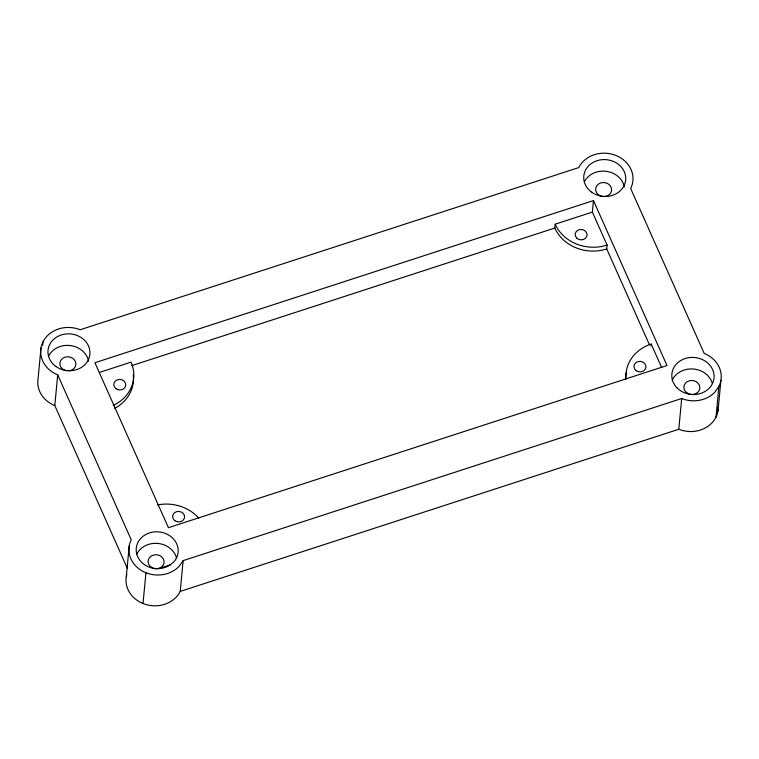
<?xml version="1.0" encoding="UTF-8"?>
<svg xmlns="http://www.w3.org/2000/svg" width="759" height="759" viewBox="0 0 759 759"><rect width="100%" height="100%" fill="white"/><g stroke="black" fill="none" stroke-linecap="round" stroke-linejoin="round"><path stroke-width="1.14" d="M40.977 348.039L38.073 378.769A28.32 24.819 5.4 0 0 54.8 405.572L127.36 568.368M42.684 345.26L43.007 341.844A28.32 24.819 5.4 0 1 80.207 329.748L578.766 167.587A28.32 24.819 5.4 0 1 615.976 155.481A28.32 24.819 5.4 0 1 630.672 188.479L704.2 353.428A28.32 24.819 5.4 0 1 718.906 386.426L715.993 417.156M54.8 405.572L57.703 374.832A28.32 24.819 5.4 0 1 43.007 341.844M126.298 576.717L129.201 545.987M143.024 603.519L145.937 572.779A28.32 24.819 5.4 0 1 131.231 539.791L57.703 374.832M126.762 574.601A28.32 24.819 5.4 0 0 145.339 604.344A28.32 24.819 5.4 0 0 180.234 591.413L183.147 560.626L681.696 398.522A28.32 24.819 5.4 0 0 715.101 391.9L718.906 386.426M131.791 365.629L554.81 228.042L555.171 224.199L592.381 212.103L593.472 200.575L94.913 362.736L168.432 527.695L666.99 365.534L593.472 200.575M649.4 344.681L606.726 248.933L607.086 245.091L592.381 212.103M651.013 345.99L651.194 344.064A40.047 35.094 5.4 0 0 626.033 379.064M180.234 591.413L678.793 429.252L681.696 398.522M718.023 410.961L720.927 380.231M183.147 560.626L179.352 566.081A28.32 24.819 5.4 0 1 167.587 573.481A28.301 24.392 4.3 0 1 145.927 572.789M170.234 564.867C165.576 568.102 159.684 569.098 154.105 568.415A21.024 18.425 5.4 0 1 137.256 543.975A21.024 18.425 5.4 0 1 167.189 534.241A21.024 18.425 5.4 0 1 173.64 562.058L170.234 564.867L158.84 568.576M99.457 372.422L131.032 362.157A40.047 35.094 5.4 0 1 113.262 405.391M651.194 344.064L661.63 367.479M718.318 406.644A28.32 24.819 5.4 0 1 678.793 429.252M606.726 248.933A40.047 35.094 5.4 0 1 554.81 228.042M607.086 245.091A40.047 35.094 5.4 0 1 555.171 224.199M625.539 379.453A40.047 35.094 5.4 0 1 626.431 372.631M133.204 374.946A40.047 35.094 5.4 0 1 114.694 408.333M157.625 504.925A40.047 35.094 5.4 0 1 198.839 518.245M66.697 370.743A8.007 7.021 5.4 0 1 61.194 359.794A8.007 7.021 5.4 0 1 74.686 360.288A8.007 7.021 5.4 0 1 68.784 370.819M672.132 380.373A21.176 18.558 5.4 0 1 693.024 368.978A21.176 18.558 5.4 0 1 712.303 383.2M136.829 554.013A21.024 18.425 5.4 0 1 158.09 543.453A21.024 18.425 5.4 0 1 176.6 558.207M48.595 356.056A21.024 18.425 5.4 0 1 70.407 345.563A21.024 18.425 5.4 0 1 88.585 361.208M584.364 181.799A21.024 18.425 5.4 0 1 606.175 171.306A21.024 18.425 5.4 0 1 624.344 186.951M576.707 238.041A5.958 5.218 5.4 0 0 586.783 236.391A5.958 5.218 5.4 0 0 579.904 229.512A5.958 5.218 5.4 0 0 576.707 238.041M116.051 388.75A6.006 5.266 5.4 0 0 125.719 385.61A6.006 5.266 5.4 0 0 117.569 379.756A6.006 5.266 5.4 0 0 116.051 388.75M636.213 370.658A6.006 5.266 5.4 0 0 645.881 367.517A6.006 5.266 5.4 0 0 637.74 361.663A6.006 5.266 5.4 0 0 636.213 370.658M174.864 520.712A6.006 5.266 5.4 0 0 184.532 517.572A6.006 5.266 5.4 0 0 176.392 511.718A6.006 5.266 5.4 0 0 174.864 520.712M598.661 194.949A8.007 7.021 5.4 0 0 611.545 190.756A8.007 7.021 5.4 0 0 600.692 182.957A8.007 7.021 5.4 0 0 598.661 194.949M686.886 392.896A8.007 7.021 5.4 0 0 699.77 388.703A8.007 7.021 5.4 0 0 688.916 380.904A8.007 7.021 5.4 0 0 686.886 392.896M151.126 567.163A8.007 7.021 5.4 0 0 164.01 562.969A8.007 7.021 5.4 0 0 153.157 555.171A8.007 7.021 5.4 0 0 151.126 567.163M677.189 388.02A21.176 18.558 5.4 0 0 713.043 382.213A21.176 18.558 5.4 0 0 688.612 357.707A21.176 18.558 5.4 0 0 677.189 388.02M591.669 192.198A21.024 18.425 5.4 0 0 625.501 181.192A21.024 18.425 5.4 0 0 597.001 160.709A21.024 18.425 5.4 0 0 591.669 192.198M55.9 366.455A21.024 18.425 5.4 0 0 89.733 355.449A21.024 18.425 5.4 0 0 61.242 334.966A21.024 18.425 5.4 0 0 55.9 366.455"/></g></svg>
